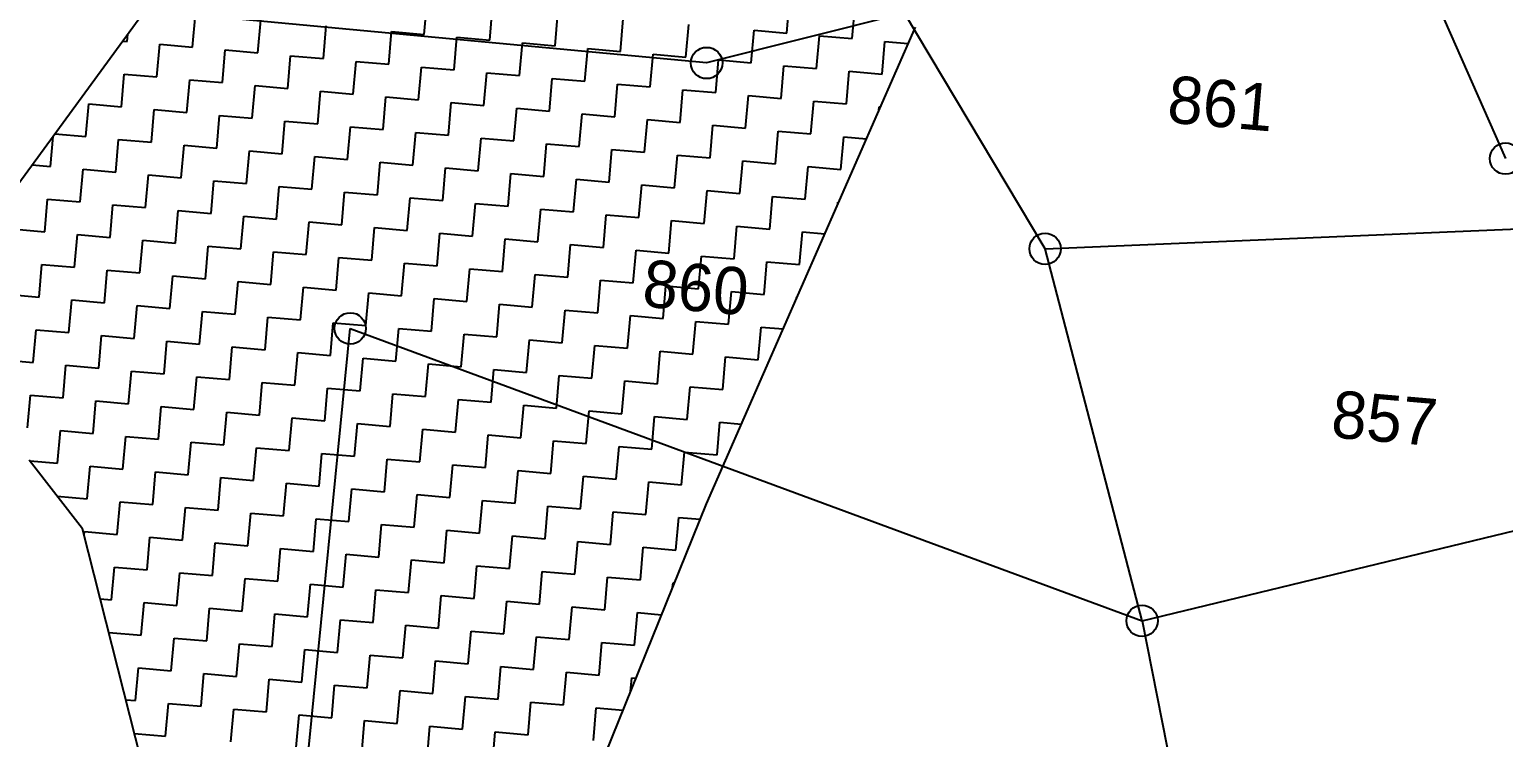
# Model space of a CAD drawing. Header units: metres. Extents: x 302356 to 305648, y 1939949 to 1943623.
# Drawn here: x 302600.4 to 302819.6, y 1942876.8 to 1942982.1 of the extents above; entities that cross this region are included whole.
import ezdxf

# ---------------------------------------------------------------- set-up
doc = ezdxf.new("R2010")
doc.units = ezdxf.units.M
for name, color, linetype in [('POLY_HATCH', 12, 'Continuous'), ('POLY_PARCEL', 6, 'Continuous'), ('TEXT_PARCEL', 7, 'Continuous')]:
    doc.layers.add(name, color=color, linetype=linetype)
doc.styles.add('TEXT_MAP', font='')
doc.styles.get('TEXT_MAP').set_extended_font_data('Kruti Dev 050')

msp = doc.modelspace()

# ---------------------------------------------------------------- linework, layer by layer
for centre in [(302701.08, 1942977.11), (302819.85, 1942962.89), (302751.39, 1942949.47), (302648.09, 1942937.62), (302765.81, 1942894.12)]:
    msp.add_circle(centre, 2.33)
at = {"layer": 'POLY_HATCH'}
for p, q in [((302618.57, 1942986.25), (302583.35, 1942938.03)), ((302701.04, 1942911.53), (302732.13, 1942982.46)), ((302682.24, 1942864.93), (302701.04, 1942911.53))]:
    msp.add_line(p, q, dxfattribs=at)
at = {"layer": 'POLY_HATCH', "linetype": 'Continuous', "ltscale": 10}
for p, q in [((302659.1, 1942981.37), (302659.52, 1942986.23)), ((302712.99, 1942981.57), (302713.42, 1942986.43)), ((302624.65, 1942979.47), (302625.07, 1942984.33)), ((302668.82, 1942980.52), (302669.24, 1942985.38)), ((302678.54, 1942979.68), (302678.97, 1942984.54)), ((302688.26, 1942978.83), (302688.69, 1942983.69)), ((302722.72, 1942980.73), (302723.14, 1942985.59)), ((302614.93, 1942980.32), (302615.02, 1942981.39)), ((302634.37, 1942978.62), (302634.79, 1942983.48)), ((302644.09, 1942977.78), (302644.52, 1942982.64)), ((302653.81, 1942976.93), (302654.24, 1942981.79)), ((302654.24, 1942981.79), (302659.1, 1942981.37)), ((302697.99, 1942977.98), (302698.41, 1942982.84)), ((302707.71, 1942977.14), (302708.13, 1942982)), ((302708.13, 1942982), (302712.99, 1942981.57)), ((302614.28, 1942980.37), (302614.93, 1942980.32)), ((302619.36, 1942975.03), (302619.79, 1942979.89)), ((302619.79, 1942979.89), (302624.65, 1942979.47)), ((302663.54, 1942976.08), (302663.96, 1942980.95)), ((302663.96, 1942980.95), (302668.82, 1942980.52)), ((302673.26, 1942975.24), (302673.68, 1942980.1)), ((302673.68, 1942980.1), (302678.54, 1942979.68)), ((302682.98, 1942974.39), (302683.4, 1942979.25)), ((302683.4, 1942979.25), (302688.26, 1942978.83)), ((302717.43, 1942976.29), (302717.85, 1942981.15)), ((302717.85, 1942981.15), (302722.72, 1942980.73)), ((302727.15, 1942975.44), (302727.58, 1942980.3)), ((302727.58, 1942980.3), (302731.05, 1942980)), ((302629.09, 1942974.19), (302629.51, 1942979.05)), ((302629.51, 1942979.05), (302634.37, 1942978.62)), ((302638.81, 1942973.34), (302639.23, 1942978.2)), ((302639.23, 1942978.2), (302644.09, 1942977.78)), ((302648.53, 1942972.49), (302648.95, 1942977.35)), ((302648.95, 1942977.35), (302653.81, 1942976.93)), ((302692.7, 1942973.54), (302693.13, 1942978.41)), ((302693.13, 1942978.41), (302697.99, 1942977.98)), ((302702.42, 1942972.7), (302702.85, 1942977.56)), ((302702.85, 1942977.56), (302707.71, 1942977.14)), ((302614.08, 1942970.59), (302614.5, 1942975.46)), ((302614.5, 1942975.46), (302619.36, 1942975.03)), ((302658.25, 1942971.65), (302658.68, 1942976.51)), ((302658.68, 1942976.51), (302663.54, 1942976.08)), ((302667.97, 1942970.8), (302668.4, 1942975.66)), ((302668.4, 1942975.66), (302673.26, 1942975.24)), ((302677.7, 1942969.95), (302678.12, 1942974.81)), ((302678.12, 1942974.81), (302682.98, 1942974.39)), ((302712.15, 1942971.85), (302712.57, 1942976.71)), ((302712.57, 1942976.71), (302717.43, 1942976.29)), ((302721.87, 1942971.01), (302722.29, 1942975.87)), ((302722.29, 1942975.87), (302727.15, 1942975.44)), ((302623.8, 1942969.75), (302624.23, 1942974.61)), ((302624.23, 1942974.61), (302629.09, 1942974.19)), ((302633.52, 1942968.9), (302633.95, 1942973.76)), ((302633.95, 1942973.76), (302638.81, 1942973.34)), ((302643.25, 1942968.06), (302643.67, 1942972.92)), ((302643.67, 1942972.92), (302648.53, 1942972.49)), ((302687.42, 1942969.11), (302687.84, 1942973.97)), ((302687.84, 1942973.97), (302692.7, 1942973.54)), ((302697.14, 1942968.26), (302697.56, 1942973.12)), ((302697.56, 1942973.12), (302702.42, 1942972.7)), ((302608.8, 1942966.16), (302609.22, 1942971.02)), ((302609.22, 1942971.02), (302614.08, 1942970.59)), ((302652.97, 1942967.21), (302653.39, 1942972.07)), ((302653.39, 1942972.07), (302658.25, 1942971.65)), ((302662.69, 1942966.36), (302663.11, 1942971.22)), ((302663.11, 1942971.22), (302667.97, 1942970.8)), ((302706.86, 1942967.41), (302707.29, 1942972.27)), ((302707.29, 1942972.27), (302712.15, 1942971.85)), ((302716.58, 1942966.57), (302717.01, 1942971.43)), ((302717.01, 1942971.43), (302721.87, 1942971.01)), ((302726.68, 1942970.03), (302726.73, 1942970.58)), ((302726.73, 1942970.58), (302726.92, 1942970.57)), ((302618.52, 1942965.31), (302618.94, 1942970.17)), ((302618.94, 1942970.17), (302623.8, 1942969.75)), ((302628.24, 1942964.46), (302628.66, 1942969.32)), ((302628.66, 1942969.32), (302633.52, 1942968.9)), ((302637.96, 1942963.62), (302638.39, 1942968.48)), ((302638.39, 1942968.48), (302643.25, 1942968.06)), ((302672.41, 1942965.52), (302672.84, 1942970.38)), ((302672.84, 1942970.38), (302677.7, 1942969.95)), ((302682.13, 1942964.67), (302682.56, 1942969.53)), ((302682.56, 1942969.53), (302687.42, 1942969.11)), ((302691.86, 1942963.82), (302692.28, 1942968.68)), ((302692.28, 1942968.68), (302697.14, 1942968.26)), ((302603.51, 1942961.72), (302603.9, 1942966.16)), ((302604.19, 1942966.56), (302608.8, 1942966.16)), ((302647.68, 1942962.77), (302648.11, 1942967.63)), ((302648.11, 1942967.63), (302652.97, 1942967.21)), ((302657.41, 1942961.92), (302657.83, 1942966.79)), ((302657.83, 1942966.79), (302662.69, 1942966.36)), ((302701.58, 1942962.98), (302702, 1942967.84)), ((302702, 1942967.84), (302706.86, 1942967.41)), ((302711.3, 1942962.13), (302711.72, 1942966.99)), ((302711.72, 1942966.99), (302716.58, 1942966.57)), ((302721.02, 1942961.28), (302721.45, 1942966.14)), ((302721.45, 1942966.14), (302724.85, 1942965.85)), ((302613.23, 1942960.87), (302613.66, 1942965.73)), ((302613.66, 1942965.73), (302618.52, 1942965.31)), ((302622.96, 1942960.03), (302623.38, 1942964.89)), ((302623.38, 1942964.89), (302628.24, 1942964.46)), ((302632.68, 1942959.18), (302633.1, 1942964.04)), ((302633.1, 1942964.04), (302637.96, 1942963.62)), ((302667.13, 1942961.08), (302667.55, 1942965.94)), ((302667.55, 1942965.94), (302672.41, 1942965.52)), ((302676.85, 1942960.23), (302677.27, 1942965.09)), ((302677.27, 1942965.09), (302682.13, 1942964.67)), ((302686.57, 1942959.38), (302687, 1942964.25)), ((302687, 1942964.25), (302691.86, 1942963.82)), ((302600.82, 1942961.95), (302603.51, 1942961.72)), ((302642.4, 1942958.33), (302642.82, 1942963.19)), ((302642.82, 1942963.19), (302647.68, 1942962.77)), ((302652.12, 1942957.49), (302652.55, 1942962.35)), ((302652.55, 1942962.35), (302657.41, 1942961.92)), ((302696.29, 1942958.54), (302696.72, 1942963.4)), ((302696.72, 1942963.4), (302701.58, 1942962.98)), ((302706.02, 1942957.69), (302706.44, 1942962.55)), ((302706.44, 1942962.55), (302711.3, 1942962.13)), ((302715.74, 1942956.85), (302716.16, 1942961.71)), ((302716.16, 1942961.71), (302721.02, 1942961.28)), ((302607.95, 1942956.43), (302608.37, 1942961.3)), ((302608.37, 1942961.3), (302613.23, 1942960.87)), ((302617.67, 1942955.59), (302618.09, 1942960.45)), ((302618.09, 1942960.45), (302622.96, 1942960.03)), ((302627.39, 1942954.74), (302627.82, 1942959.6)), ((302627.82, 1942959.6), (302632.68, 1942959.18)), ((302661.84, 1942956.64), (302662.27, 1942961.5)), ((302662.27, 1942961.5), (302667.13, 1942961.08)), ((302671.57, 1942955.79), (302671.99, 1942960.65)), ((302671.99, 1942960.65), (302676.85, 1942960.23)), ((302681.29, 1942954.95), (302681.71, 1942959.81)), ((302681.71, 1942959.81), (302686.57, 1942959.38)), ((302637.12, 1942953.9), (302637.54, 1942958.76)), ((302637.54, 1942958.76), (302642.4, 1942958.33)), ((302646.84, 1942953.05), (302647.26, 1942957.91)), ((302647.26, 1942957.91), (302652.12, 1942957.49)), ((302691.01, 1942954.1), (302691.43, 1942958.96)), ((302691.43, 1942958.96), (302696.29, 1942958.54)), ((302700.73, 1942953.25), (302701.15, 1942958.12)), ((302701.15, 1942958.12), (302706.02, 1942957.69)), ((302710.45, 1942952.41), (302710.88, 1942957.27)), ((302710.88, 1942957.27), (302715.74, 1942956.85)), ((302602.67, 1942952), (302603.09, 1942956.86)), ((302603.09, 1942956.86), (302607.95, 1942956.43)), ((302612.39, 1942951.15), (302612.81, 1942956.01)), ((302612.81, 1942956.01), (302617.67, 1942955.59)), ((302622.11, 1942950.3), (302622.53, 1942955.16)), ((302622.53, 1942955.16), (302627.39, 1942954.74)), ((302656.56, 1942952.2), (302656.98, 1942957.06)), ((302656.98, 1942957.06), (302661.84, 1942956.64)), ((302666.28, 1942951.36), (302666.7, 1942956.22)), ((302666.7, 1942956.22), (302671.57, 1942955.79)), ((302676, 1942950.51), (302676.43, 1942955.37)), ((302676.43, 1942955.37), (302681.29, 1942954.95)), ((302720.57, 1942956.08), (302720.6, 1942956.42)), ((302720.6, 1942956.42), (302720.71, 1942956.41)), ((302631.83, 1942949.46), (302632.25, 1942954.32)), ((302632.25, 1942954.32), (302637.12, 1942953.9)), ((302641.55, 1942948.61), (302641.98, 1942953.47)), ((302641.98, 1942953.47), (302646.84, 1942953.05)), ((302685.73, 1942949.66), (302686.15, 1942954.52)), ((302686.15, 1942954.52), (302691.01, 1942954.1)), ((302695.45, 1942948.82), (302695.87, 1942953.68)), ((302695.87, 1942953.68), (302700.73, 1942953.25)), ((302597.8, 1942952.42), (302602.67, 1942952)), ((302607.1, 1942946.71), (302607.53, 1942951.57)), ((302607.53, 1942951.57), (302612.39, 1942951.15)), ((302616.83, 1942945.87), (302617.25, 1942950.73)), ((302617.25, 1942950.73), (302622.11, 1942950.3)), ((302651.28, 1942947.76), (302651.7, 1942952.63)), ((302651.7, 1942952.63), (302656.56, 1942952.2)), ((302661, 1942946.92), (302661.42, 1942951.78)), ((302661.42, 1942951.78), (302666.28, 1942951.36)), ((302670.72, 1942946.07), (302671.14, 1942950.93)), ((302671.14, 1942950.93), (302676, 1942950.51)), ((302705.17, 1942947.97), (302705.59, 1942952.83)), ((302705.59, 1942952.83), (302710.45, 1942952.41)), ((302714.89, 1942947.12), (302715.31, 1942951.98)), ((302715.31, 1942951.98), (302718.65, 1942951.69)), ((302626.55, 1942945.02), (302626.97, 1942949.88)), ((302626.97, 1942949.88), (302631.83, 1942949.46)), ((302636.27, 1942944.17), (302636.69, 1942949.03)), ((302636.69, 1942949.03), (302641.55, 1942948.61)), ((302680.44, 1942945.23), (302680.86, 1942950.09)), ((302680.86, 1942950.09), (302685.73, 1942949.66)), ((302690.16, 1942944.38), (302690.59, 1942949.24)), ((302690.59, 1942949.24), (302695.45, 1942948.82)), ((302601.82, 1942942.27), (302602.24, 1942947.14)), ((302602.24, 1942947.14), (302607.1, 1942946.71)), ((302645.99, 1942943.33), (302646.41, 1942948.19)), ((302646.41, 1942948.19), (302651.28, 1942947.76)), ((302655.71, 1942942.48), (302656.14, 1942947.34)), ((302656.14, 1942947.34), (302661, 1942946.92)), ((302665.44, 1942941.63), (302665.86, 1942946.49)), ((302665.86, 1942946.49), (302670.72, 1942946.07)), ((302699.89, 1942943.53), (302700.31, 1942948.39)), ((302700.31, 1942948.39), (302705.17, 1942947.97)), ((302709.61, 1942942.69), (302710.03, 1942947.55)), ((302710.03, 1942947.55), (302714.89, 1942947.12)), ((302611.54, 1942941.43), (302611.96, 1942946.29)), ((302611.96, 1942946.29), (302616.83, 1942945.87)), ((302621.26, 1942940.58), (302621.69, 1942945.44)), ((302621.69, 1942945.44), (302626.55, 1942945.02)), ((302630.98, 1942939.74), (302631.41, 1942944.6)), ((302631.41, 1942944.6), (302636.27, 1942944.17)), ((302675.16, 1942940.79), (302675.58, 1942945.65)), ((302675.58, 1942945.65), (302680.44, 1942945.23)), ((302684.88, 1942939.94), (302685.3, 1942944.8)), ((302685.3, 1942944.8), (302690.16, 1942944.38)), ((302596.96, 1942942.7), (302601.82, 1942942.27)), ((302640.71, 1942938.89), (302641.13, 1942943.75)), ((302641.13, 1942943.75), (302645.99, 1942943.33)), ((302650.43, 1942938.04), (302650.85, 1942942.9)), ((302650.85, 1942942.9), (302655.71, 1942942.48)), ((302660.15, 1942937.2), (302660.57, 1942942.06)), ((302660.57, 1942942.06), (302665.44, 1942941.63)), ((302694.6, 1942939.09), (302695.02, 1942943.96)), ((302695.02, 1942943.96), (302699.89, 1942943.53)), ((302704.32, 1942938.25), (302704.75, 1942943.11)), ((302704.75, 1942943.11), (302709.61, 1942942.69)), ((302714.46, 1942942.14), (302714.47, 1942942.26)), ((302714.47, 1942942.26), (302714.51, 1942942.26)), ((302606.26, 1942936.99), (302606.68, 1942941.85)), ((302606.68, 1942941.85), (302611.54, 1942941.43)), ((302615.98, 1942936.14), (302616.4, 1942941.01)), ((302616.4, 1942941.01), (302621.26, 1942940.58)), ((302625.7, 1942935.3), (302626.12, 1942940.16)), ((302626.12, 1942940.16), (302630.98, 1942939.74)), ((302669.87, 1942936.35), (302670.3, 1942941.21)), ((302670.3, 1942941.21), (302675.16, 1942940.79)), ((302679.59, 1942935.5), (302680.02, 1942940.36)), ((302680.02, 1942940.36), (302684.88, 1942939.94)), ((302635.42, 1942934.45), (302635.85, 1942939.31)), ((302635.85, 1942939.31), (302640.71, 1942938.89)), ((302645.14, 1942933.6), (302645.57, 1942938.47)), ((302645.57, 1942938.47), (302650.43, 1942938.04)), ((302654.87, 1942932.76), (302655.29, 1942937.62)), ((302655.29, 1942937.62), (302660.15, 1942937.2)), ((302689.32, 1942934.66), (302689.74, 1942939.52)), ((302689.74, 1942939.52), (302694.6, 1942939.09)), ((302699.04, 1942933.81), (302699.46, 1942938.67)), ((302699.46, 1942938.67), (302704.32, 1942938.25)), ((302708.76, 1942932.96), (302709.18, 1942937.82)), ((302709.18, 1942937.82), (302712.44, 1942937.54)), ((302600.97, 1942932.55), (302601.4, 1942937.41)), ((302601.4, 1942937.41), (302606.26, 1942936.99)), ((302610.69, 1942931.71), (302611.12, 1942936.57)), ((302611.12, 1942936.57), (302615.98, 1942936.14)), ((302620.42, 1942930.86), (302620.84, 1942935.72)), ((302620.84, 1942935.72), (302625.7, 1942935.3)), ((302664.59, 1942931.91), (302665.01, 1942936.77)), ((302665.01, 1942936.77), (302669.87, 1942936.35)), ((302674.31, 1942931.07), (302674.73, 1942935.93)), ((302674.73, 1942935.93), (302679.59, 1942935.5)), ((302630.14, 1942930.01), (302630.56, 1942934.87)), ((302630.56, 1942934.87), (302635.42, 1942934.45)), ((302639.86, 1942929.17), (302640.28, 1942934.03)), ((302640.28, 1942934.03), (302645.14, 1942933.6)), ((302649.58, 1942928.32), (302650.01, 1942933.18)), ((302650.01, 1942933.18), (302654.87, 1942932.76)), ((302684.03, 1942930.22), (302684.46, 1942935.08)), ((302684.46, 1942935.08), (302689.32, 1942934.66)), ((302693.75, 1942929.37), (302694.18, 1942934.23)), ((302694.18, 1942934.23), (302699.04, 1942933.81)), ((302703.48, 1942928.53), (302703.9, 1942933.39)), ((302703.9, 1942933.39), (302708.76, 1942932.96)), ((302596.11, 1942932.98), (302600.97, 1942932.55)), ((302605.41, 1942927.27), (302605.83, 1942932.13)), ((302605.83, 1942932.13), (302610.69, 1942931.71)), ((302615.13, 1942926.42), (302615.56, 1942931.28)), ((302615.56, 1942931.28), (302620.42, 1942930.86)), ((302659.3, 1942927.47), (302659.73, 1942932.34)), ((302659.73, 1942932.34), (302664.59, 1942931.91)), ((302669.03, 1942926.63), (302669.45, 1942931.49)), ((302669.45, 1942931.49), (302674.31, 1942931.07)), ((302624.85, 1942925.58), (302625.28, 1942930.44)), ((302625.28, 1942930.44), (302630.14, 1942930.01)), ((302634.58, 1942924.73), (302635, 1942929.59)), ((302635, 1942929.59), (302639.86, 1942929.17)), ((302678.75, 1942925.78), (302679.17, 1942930.64)), ((302679.17, 1942930.64), (302684.03, 1942930.22)), ((302688.47, 1942924.93), (302688.89, 1942929.8)), ((302688.89, 1942929.8), (302693.75, 1942929.37)), ((302698.19, 1942924.09), (302698.62, 1942928.95)), ((302698.62, 1942928.95), (302703.48, 1942928.53)), ((302600.13, 1942922.83), (302600.55, 1942927.69)), ((302600.55, 1942927.69), (302605.41, 1942927.27)), ((302609.85, 1942921.98), (302610.27, 1942926.85)), ((302610.27, 1942926.85), (302615.13, 1942926.42)), ((302644.3, 1942923.88), (302644.72, 1942928.74)), ((302644.72, 1942928.74), (302649.58, 1942928.32)), ((302654.02, 1942923.04), (302654.44, 1942927.9)), ((302654.44, 1942927.9), (302659.3, 1942927.47)), ((302663.74, 1942922.19), (302664.17, 1942927.05)), ((302664.17, 1942927.05), (302669.03, 1942926.63)), ((302619.57, 1942921.14), (302619.99, 1942926)), ((302619.99, 1942926), (302624.85, 1942925.58)), ((302629.29, 1942920.29), (302629.72, 1942925.15)), ((302629.72, 1942925.15), (302634.58, 1942924.73)), ((302673.46, 1942921.34), (302673.89, 1942926.2)), ((302673.89, 1942926.2), (302678.75, 1942925.78)), ((302683.19, 1942920.5), (302683.61, 1942925.36)), ((302683.61, 1942925.36), (302688.47, 1942924.93)), ((302692.91, 1942919.65), (302693.33, 1942924.51)), ((302693.33, 1942924.51), (302698.19, 1942924.09)), ((302604.56, 1942917.55), (302604.99, 1942922.41)), ((302604.99, 1942922.41), (302609.85, 1942921.98)), ((302639.01, 1942919.45), (302639.44, 1942924.31)), ((302639.44, 1942924.31), (302644.3, 1942923.88)), ((302648.74, 1942918.6), (302649.16, 1942923.46)), ((302649.16, 1942923.46), (302654.02, 1942923.04)), ((302658.46, 1942917.75), (302658.88, 1942922.61)), ((302658.88, 1942922.61), (302663.74, 1942922.19)), ((302702.63, 1942918.8), (302703.05, 1942923.66)), ((302703.05, 1942923.66), (302706.24, 1942923.39)), ((302614.29, 1942916.7), (302614.71, 1942921.56)), ((302614.71, 1942921.56), (302619.57, 1942921.14)), ((302624.01, 1942915.85), (302624.43, 1942920.71)), ((302624.43, 1942920.71), (302629.29, 1942920.29)), ((302668.18, 1942916.91), (302668.6, 1942921.77)), ((302668.6, 1942921.77), (302673.46, 1942921.34)), ((302677.9, 1942916.06), (302678.33, 1942920.92)), ((302678.33, 1942920.92), (302683.19, 1942920.5)), ((302687.62, 1942915.21), (302688.05, 1942920.07)), ((302688.05, 1942920.07), (302692.91, 1942919.65)), ((302600.45, 1942917.91), (302604.56, 1942917.55)), ((302633.73, 1942915.01), (302634.15, 1942919.87)), ((302634.15, 1942919.87), (302639.01, 1942919.45)), ((302643.45, 1942914.16), (302643.87, 1942919.02)), ((302643.87, 1942919.02), (302648.74, 1942918.6)), ((302653.17, 1942913.31), (302653.6, 1942918.18)), ((302653.6, 1942918.18), (302658.46, 1942917.75)), ((302697.35, 1942914.37), (302697.77, 1942919.23)), ((302697.77, 1942919.23), (302702.63, 1942918.8)), ((302609, 1942912.26), (302609.42, 1942917.12)), ((302609.42, 1942917.12), (302614.29, 1942916.7)), ((302618.72, 1942911.42), (302619.15, 1942916.28)), ((302619.15, 1942916.28), (302624.01, 1942915.85)), ((302662.9, 1942912.47), (302663.32, 1942917.33)), ((302663.32, 1942917.33), (302668.18, 1942916.91)), ((302672.62, 1942911.62), (302673.04, 1942916.48)), ((302673.04, 1942916.48), (302677.9, 1942916.06)), ((302682.34, 1942910.77), (302682.76, 1942915.64)), ((302682.76, 1942915.64), (302687.62, 1942915.21)), ((302628.45, 1942910.57), (302628.87, 1942915.43)), ((302628.87, 1942915.43), (302633.73, 1942915.01)), ((302638.17, 1942909.72), (302638.59, 1942914.58)), ((302638.59, 1942914.58), (302643.45, 1942914.16)), ((302647.89, 1942908.88), (302648.31, 1942913.74)), ((302648.31, 1942913.74), (302653.17, 1942913.31)), ((302692.06, 1942909.93), (302692.48, 1942914.79)), ((302692.48, 1942914.79), (302697.35, 1942914.37)), ((302604.51, 1942912.65), (302609, 1942912.26)), ((302613.44, 1942906.98), (302613.86, 1942911.84)), ((302613.86, 1942911.84), (302618.72, 1942911.42)), ((302657.61, 1942908.03), (302658.03, 1942912.89)), ((302658.03, 1942912.89), (302662.9, 1942912.47)), ((302667.33, 1942907.18), (302667.76, 1942912.04)), ((302667.76, 1942912.04), (302672.62, 1942911.62)), ((302623.16, 1942906.13), (302623.58, 1942910.99)), ((302623.58, 1942910.99), (302628.45, 1942910.57)), ((302632.88, 1942905.29), (302633.31, 1942910.15)), ((302633.31, 1942910.15), (302638.17, 1942909.72)), ((302642.61, 1942904.44), (302643.03, 1942909.3)), ((302643.03, 1942909.3), (302647.89, 1942908.88)), ((302677.06, 1942906.34), (302677.48, 1942911.2)), ((302677.48, 1942911.2), (302682.34, 1942910.77)), ((302686.78, 1942905.49), (302687.2, 1942910.35)), ((302687.2, 1942910.35), (302692.06, 1942909.93)), ((302696.5, 1942904.64), (302696.92, 1942909.51)), ((302696.92, 1942909.51), (302700.11, 1942909.23)), ((302608.53, 1942906.83), (302608.58, 1942907.4)), ((302608.58, 1942907.4), (302613.44, 1942906.98)), ((302652.33, 1942903.59), (302652.75, 1942908.45)), ((302652.75, 1942908.45), (302657.61, 1942908.03)), ((302662.05, 1942902.75), (302662.47, 1942907.61)), ((302662.47, 1942907.61), (302667.33, 1942907.18)), ((302617.88, 1942901.69), (302618.3, 1942906.56)), ((302618.3, 1942906.56), (302623.16, 1942906.13)), ((302627.6, 1942900.85), (302628.02, 1942905.71)), ((302628.02, 1942905.71), (302632.88, 1942905.29)), ((302637.32, 1942900), (302637.74, 1942904.86)), ((302637.74, 1942904.86), (302642.61, 1942904.44)), ((302671.77, 1942901.9), (302672.19, 1942906.76)), ((302672.19, 1942906.76), (302677.06, 1942906.34)), ((302681.49, 1942901.05), (302681.92, 1942905.91)), ((302681.92, 1942905.91), (302686.78, 1942905.49)), ((302691.22, 1942900.21), (302691.64, 1942905.07)), ((302691.64, 1942905.07), (302696.5, 1942904.64)), ((302647.04, 1942899.15), (302647.47, 1942904.02)), ((302647.47, 1942904.02), (302652.33, 1942903.59)), ((302656.76, 1942898.31), (302657.19, 1942903.17)), ((302657.19, 1942903.17), (302662.05, 1942902.75)), ((302612.59, 1942897.26), (302613.02, 1942902.12)), ((302613.02, 1942902.12), (302617.88, 1942901.69)), ((302622.31, 1942896.41), (302622.74, 1942901.27)), ((302622.74, 1942901.27), (302627.6, 1942900.85)), ((302632.04, 1942895.56), (302632.46, 1942900.42)), ((302632.46, 1942900.42), (302637.32, 1942900)), ((302666.49, 1942897.46), (302666.91, 1942902.32)), ((302666.91, 1942902.32), (302671.77, 1942901.9)), ((302676.21, 1942896.62), (302676.63, 1942901.48)), ((302676.63, 1942901.48), (302681.49, 1942901.05)), ((302685.93, 1942895.77), (302686.35, 1942900.63)), ((302686.35, 1942900.63), (302691.22, 1942900.21)), ((302641.76, 1942894.72), (302642.18, 1942899.58)), ((302642.18, 1942899.58), (302647.04, 1942899.15)), ((302651.48, 1942893.87), (302651.9, 1942898.73)), ((302651.9, 1942898.73), (302656.76, 1942898.31)), ((302696.01, 1942899.08), (302696.08, 1942899.78)), ((302696.08, 1942899.78), (302696.29, 1942899.76)), ((302610.92, 1942897.4), (302612.59, 1942897.26)), ((302617.03, 1942891.97), (302617.45, 1942896.83)), ((302617.45, 1942896.83), (302622.31, 1942896.41)), ((302626.75, 1942891.13), (302627.18, 1942895.99)), ((302627.18, 1942895.99), (302632.04, 1942895.56)), ((302661.2, 1942893.02), (302661.63, 1942897.88)), ((302661.63, 1942897.88), (302666.49, 1942897.46)), ((302670.92, 1942892.18), (302671.35, 1942897.04)), ((302671.35, 1942897.04), (302676.21, 1942896.62)), ((302680.65, 1942891.33), (302681.07, 1942896.19)), ((302681.07, 1942896.19), (302685.93, 1942895.77)), ((302636.47, 1942890.28), (302636.9, 1942895.14)), ((302636.9, 1942895.14), (302641.76, 1942894.72)), ((302646.2, 1942889.43), (302646.62, 1942894.29)), ((302646.62, 1942894.29), (302651.48, 1942893.87)), ((302690.37, 1942890.48), (302690.79, 1942895.35)), ((302690.79, 1942895.35), (302694.38, 1942895.03)), ((302612.18, 1942892.39), (302617.03, 1942891.97)), ((302621.47, 1942886.69), (302621.89, 1942891.55)), ((302621.89, 1942891.55), (302626.75, 1942891.13)), ((302655.92, 1942888.59), (302656.34, 1942893.45)), ((302656.34, 1942893.45), (302661.2, 1942893.02)), ((302665.64, 1942887.74), (302666.06, 1942892.6)), ((302666.06, 1942892.6), (302670.92, 1942892.18)), ((302675.36, 1942886.89), (302675.79, 1942891.75)), ((302675.79, 1942891.75), (302680.65, 1942891.33)), ((302631.19, 1942885.84), (302631.61, 1942890.7)), ((302631.61, 1942890.7), (302636.47, 1942890.28)), ((302640.91, 1942884.99), (302641.34, 1942889.86)), ((302641.34, 1942889.86), (302646.2, 1942889.43)), ((302685.08, 1942886.05), (302685.51, 1942890.91)), ((302685.51, 1942890.91), (302690.37, 1942890.48)), ((302650.63, 1942884.15), (302651.06, 1942889.01)), ((302651.06, 1942889.01), (302655.92, 1942888.59)), ((302660.36, 1942883.3), (302660.78, 1942888.16)), ((302660.78, 1942888.16), (302665.64, 1942887.74)), ((302670.08, 1942882.46), (302670.5, 1942887.32)), ((302670.5, 1942887.32), (302675.36, 1942886.89)), ((302616.18, 1942882.25), (302616.61, 1942887.11)), ((302616.61, 1942887.11), (302621.47, 1942886.69)), ((302625.91, 1942881.4), (302626.33, 1942886.26)), ((302626.33, 1942886.26), (302631.19, 1942885.84)), ((302635.63, 1942880.56), (302636.05, 1942885.42)), ((302636.05, 1942885.42), (302640.91, 1942884.99)), ((302679.8, 1942881.61), (302680.22, 1942886.47)), ((302680.22, 1942886.47), (302685.08, 1942886.05)), ((302689.77, 1942883.6), (302689.95, 1942885.62)), ((302689.95, 1942885.62), (302690.57, 1942885.57)), ((302645.35, 1942879.71), (302645.77, 1942884.57)), ((302645.77, 1942884.57), (302650.63, 1942884.15)), ((302655.07, 1942878.86), (302655.5, 1942883.73)), ((302655.5, 1942883.73), (302660.36, 1942883.3)), ((302664.79, 1942878.02), (302665.22, 1942882.88)), ((302665.22, 1942882.88), (302670.08, 1942882.46)), ((302614.72, 1942882.38), (302616.18, 1942882.25)), ((302620.62, 1942876.97), (302621.05, 1942881.83)), ((302621.05, 1942881.83), (302625.91, 1942881.4)), ((302630.34, 1942876.12), (302630.77, 1942880.98)), ((302630.77, 1942880.98), (302635.63, 1942880.56)), ((302674.52, 1942877.17), (302674.94, 1942882.03)), ((302674.94, 1942882.03), (302679.8, 1942881.61)), ((302684.24, 1942876.32), (302684.66, 1942881.19)), ((302684.66, 1942881.19), (302688.66, 1942880.84)), ((302640.07, 1942875.27), (302640.49, 1942880.13)), ((302640.49, 1942880.13), (302645.35, 1942879.71)), ((302649.79, 1942874.43), (302650.21, 1942879.29)), ((302650.21, 1942879.29), (302655.07, 1942878.86)), ((302659.51, 1942873.58), (302659.93, 1942878.44)), ((302659.93, 1942878.44), (302664.79, 1942878.02)), ((302615.99, 1942877.37), (302620.62, 1942876.97)), ((302669.23, 1942872.73), (302669.65, 1942877.59)), ((302669.65, 1942877.59), (302674.52, 1942877.17))]:
    msp.add_line(p, q, dxfattribs=at)
at = {"layer": 'POLY_HATCH', "ltscale": 10}
for p, q in [((302608.29, 1942907.78), (302600.35, 1942918.03)), ((302617.05, 1942873.19), (302608.29, 1942907.78))]:
    msp.add_line(p, q, dxfattribs=at)
at = {"layer": 'POLY_PARCEL'}
for p, q in [((302806.61, 1942992.89), (302819.85, 1942962.89)), ((302701.08, 1942977.11), (302592.85, 1942987.29)), ((302730.51, 1942984.53), (302701.08, 1942977.11)), ((302751.39, 1942949.47), (302730.51, 1942984.53)), ((302751.39, 1942949.47), (302822.92, 1942952.49)), ((302765.81, 1942894.12), (302751.39, 1942949.47)), ((302639.71, 1942852.56), (302648.09, 1942937.62)), ((302648.09, 1942937.62), (302765.81, 1942894.12)), ((302765.81, 1942894.12), (302839.22, 1942911.89)), ((302765.81, 1942894.12), (302777.91, 1942832.78))]:
    msp.add_line(p, q, dxfattribs=at)

# ---------------------------------------------------------------- texts
at = {"layer": 'TEXT_PARCEL', "style": 'TEXT_MAP'}
for s, p in [('861', (302769.4, 1942968.28)), ('860', (302691.36, 1942940.9)), ('857', (302793.76, 1942921.44))]:
    msp.add_text(s, height=7.026, rotation=355.0239, dxfattribs=at).set_placement(p)

doc.saveas('drawing.dxf')
